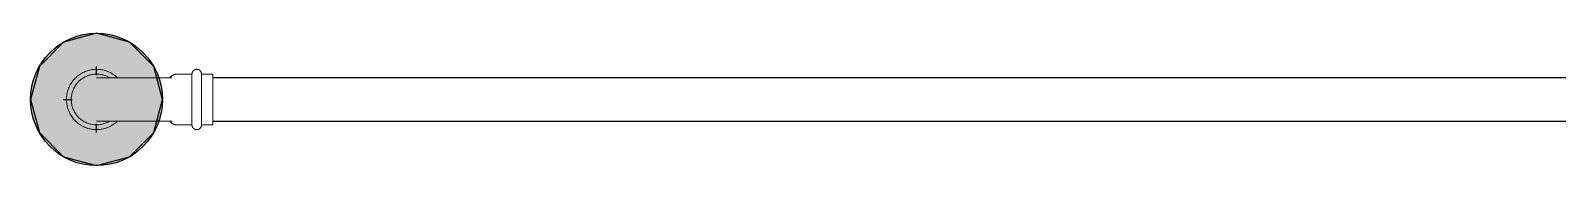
# Model space of a CAD drawing. Header units: inches. Extents: x -3327 to -1, y 8 to 1328.
# Drawn here: x -552.56 to -506.3, y 209.58 to 213.59 of the extents above; entities that cross this region are included whole.
import ezdxf

# ---------------------------------------------------------------- set-up
doc = ezdxf.new("R2010")
doc.units = ezdxf.units.IN
doc.header["$MEASUREMENT"] = 0
doc.layers.add('P-PIPE', color=3, linetype='Continuous', lineweight=9)
doc.layers.add('X - REF - FP', color=7, linetype='Continuous', true_color=0xb90000)

# ---------------------------------------------------------------- blocks, each defined once
blk = doc.blocks.new('Victaulic-VicPress316-Elbow 90-45deg Style P568_P571 - Standard-V2-SECOND LEVEL')
at = {"layer": 'P-PIPE'}
for p, q in [((-3203.704, 731.097), (-3203.704, 730.203)), ((-3202.389, 730.206), (-3202.389, 731.097)), ((-3203.813, 730.051), (-3203.813, 729.6)), ((-3202.28, 729.6), (-3202.28, 730.051)), ((-3203.046, 729.6), (-3203.813, 729.6)), ((-3203.813, 729.309), (-3203.813, 728.97)), ((-3203.046, 729.309), (-3203.813, 729.309)), ((-3202.28, 729.6), (-3203.046, 729.6)), ((-3202.28, 729.309), (-3203.046, 729.309)), ((-3202.28, 728.97), (-3202.28, 729.309)), ((-3203.813, 728.97), (-3203.046, 728.97)), ((-3203.046, 728.97), (-3202.28, 728.97))]:
    blk.add_line(p, q, dxfattribs=at)
at = {"layer": 'P-PIPE', "flags": 128}
for points in [[(-3203.046, 733.402), (-3203.083, 733.401), (-3203.119, 733.399), (-3203.155, 733.395), (-3203.191, 733.39), (-3203.227, 733.384), (-3203.263, 733.376), (-3203.298, 733.366), (-3203.333, 733.356), (-3203.367, 733.344), (-3203.401, 733.33), (-3203.434, 733.315), (-3203.467, 733.299), (-3203.499, 733.281), (-3203.53, 733.263), (-3203.561, 733.243), (-3203.591, 733.222), (-3203.619, 733.199), (-3203.647, 733.176), (-3203.674, 733.151), (-3203.7, 733.125), (-3203.725, 733.099), (-3203.749, 733.071), (-3203.772, 733.043), (-3203.793, 733.013), (-3203.813, 732.983), (-3203.833, 732.952), (-3203.85, 732.92), (-3203.867, 732.887), (-3203.882, 732.854), (-3203.896, 732.82), (-3203.909, 732.786), (-3203.92, 732.751), (-3203.93, 732.716), (-3203.938, 732.681), (-3203.945, 732.645), (-3203.95, 732.609), (-3203.954, 732.573), (-3203.957, 732.536), (-3203.958, 732.5), (-3203.958, 732.463), (-3203.956, 732.427), (-3203.953, 732.391), (-3203.948, 732.354), (-3203.942, 732.318), (-3203.934, 732.283), (-3203.925, 732.247), (-3203.915, 732.212), (-3203.903, 732.178), (-3203.89, 732.144), (-3203.875, 732.11), (-3203.859, 732.078), (-3203.842, 732.045), (-3203.824, 732.014), (-3203.804, 731.983), (-3203.783, 731.953), (-3203.761, 731.924), (-3203.738, 731.896), (-3203.714, 731.869)], [(-3202.389, 731.858), (-3202.367, 731.881), (-3202.343, 731.909), (-3202.32, 731.937), (-3202.299, 731.967), (-3202.279, 731.997), (-3202.26, 732.028), (-3202.242, 732.06), (-3202.225, 732.093), (-3202.21, 732.126), (-3202.196, 732.16), (-3202.183, 732.194), (-3202.172, 732.229), (-3202.163, 732.264), (-3202.154, 732.299), (-3202.147, 732.335), (-3202.142, 732.371), (-3202.138, 732.407), (-3202.135, 732.444), (-3202.134, 732.48), (-3202.134, 732.517), (-3202.136, 732.553), (-3202.139, 732.589), (-3202.144, 732.626), (-3202.15, 732.662), (-3202.158, 732.697), (-3202.167, 732.733), (-3202.177, 732.768), (-3202.189, 732.802), (-3202.202, 732.836), (-3202.217, 732.87), (-3202.233, 732.902), (-3202.25, 732.935), (-3202.268, 732.966), (-3202.288, 732.997), (-3202.309, 733.027), (-3202.331, 733.056), (-3202.354, 733.084), (-3202.378, 733.111), (-3202.404, 733.137), (-3202.43, 733.163), (-3202.457, 733.187), (-3202.486, 733.21), (-3202.515, 733.231), (-3202.545, 733.252), (-3202.576, 733.271), (-3202.608, 733.29), (-3202.64, 733.307), (-3202.673, 733.322), (-3202.706, 733.336), (-3202.741, 733.349), (-3202.775, 733.361), (-3202.81, 733.371), (-3202.846, 733.38), (-3202.881, 733.387), (-3202.917, 733.393), (-3202.954, 733.397), (-3202.99, 733.4), (-3203.026, 733.402), (-3203.046, 733.402)], [(-3203.046, 733.257), (-3203.077, 733.256), (-3203.107, 733.254), (-3203.138, 733.251), (-3203.168, 733.247), (-3203.198, 733.241), (-3203.228, 733.235), (-3203.258, 733.227), (-3203.287, 733.218), (-3203.316, 733.207), (-3203.345, 733.196), (-3203.373, 733.183), (-3203.4, 733.17), (-3203.427, 733.155), (-3203.453, 733.139), (-3203.479, 733.123), (-3203.504, 733.105), (-3203.528, 733.086), (-3203.551, 733.066), (-3203.574, 733.046), (-3203.596, 733.024), (-3203.617, 733.002), (-3203.637, 732.978), (-3203.656, 732.954), (-3203.674, 732.93), (-3203.691, 732.904), (-3203.707, 732.878), (-3203.722, 732.851), (-3203.736, 732.824), (-3203.749, 732.796), (-3203.76, 732.768), (-3203.771, 732.739), (-3203.78, 732.71), (-3203.789, 732.68), (-3203.796, 732.65), (-3203.801, 732.62), (-3203.806, 732.59), (-3203.809, 732.559), (-3203.812, 732.529), (-3203.812, 732.498), (-3203.812, 732.468), (-3203.811, 732.437), (-3203.808, 732.406), (-3203.804, 732.376), (-3203.799, 732.346), (-3203.792, 732.316), (-3203.785, 732.286), (-3203.776, 732.257), (-3203.766, 732.228), (-3203.755, 732.199), (-3203.743, 732.171), (-3203.73, 732.143), (-3203.715, 732.116), (-3203.704, 732.096)], [(-3202.385, 732.102), (-3202.37, 732.129), (-3202.356, 732.156), (-3202.343, 732.184), (-3202.332, 732.212), (-3202.321, 732.241), (-3202.312, 732.27), (-3202.304, 732.3), (-3202.297, 732.33), (-3202.291, 732.36), (-3202.286, 732.39), (-3202.283, 732.421), (-3202.281, 732.451), (-3202.28, 732.482), (-3202.28, 732.512), (-3202.281, 732.543), (-3202.284, 732.574), (-3202.288, 732.604), (-3202.293, 732.634), (-3202.3, 732.664), (-3202.307, 732.694), (-3202.316, 732.723), (-3202.326, 732.752), (-3202.337, 732.781), (-3202.349, 732.809), (-3202.362, 732.837), (-3202.377, 732.864), (-3202.392, 732.89), (-3202.409, 732.916), (-3202.426, 732.941), (-3202.445, 732.966), (-3202.464, 732.989), (-3202.485, 733.012), (-3202.506, 733.034), (-3202.528, 733.055), (-3202.551, 733.075), (-3202.575, 733.095), (-3202.6, 733.113), (-3202.625, 733.13), (-3202.651, 733.147), (-3202.677, 733.162), (-3202.705, 733.176), (-3202.732, 733.189), (-3202.761, 733.201), (-3202.789, 733.212), (-3202.818, 733.222), (-3202.848, 733.23), (-3202.878, 733.238), (-3202.908, 733.244), (-3202.938, 733.249), (-3202.968, 733.253), (-3202.999, 733.255), (-3203.029, 733.256), (-3203.046, 733.257)], [(-3203.704, 732.49), (-3203.704, 732.489), (-3203.704, 732.486), (-3203.704, 732.48), (-3203.704, 732.472), (-3203.704, 732.462), (-3203.704, 732.45), (-3203.704, 732.436), (-3203.704, 732.419), (-3203.704, 732.401), (-3203.704, 732.38), (-3203.704, 732.357), (-3203.704, 732.333), (-3203.704, 732.306), (-3203.704, 732.277), (-3203.704, 732.247), (-3203.704, 732.214), (-3203.704, 732.18), (-3203.704, 732.144), (-3203.704, 732.107), (-3203.704, 732.068), (-3203.704, 732.027), (-3203.704, 731.985), (-3203.704, 731.941), (-3203.704, 731.896), (-3203.704, 731.85), (-3203.704, 731.802), (-3203.704, 731.754), (-3203.704, 731.704), (-3203.704, 731.653), (-3203.704, 731.602), (-3203.704, 731.549), (-3203.704, 731.496), (-3203.704, 731.443), (-3203.704, 731.388), (-3203.704, 731.334), (-3203.704, 731.279), (-3203.704, 731.223), (-3203.704, 731.168), (-3203.704, 731.112), (-3203.704, 731.097)], [(-3202.389, 731.097), (-3202.389, 731.153), (-3202.389, 731.208), (-3202.389, 731.264), (-3202.389, 731.319), (-3202.389, 731.374), (-3202.389, 731.428), (-3202.389, 731.482), (-3202.389, 731.535), (-3202.389, 731.588), (-3202.389, 731.639), (-3202.389, 731.69), (-3202.389, 731.74), (-3202.389, 731.789), (-3202.389, 731.837), (-3202.389, 731.884), (-3202.389, 731.929), (-3202.389, 731.973), (-3202.389, 732.016), (-3202.389, 732.057), (-3202.389, 732.096), (-3202.389, 732.134), (-3202.389, 732.171), (-3202.389, 732.205), (-3202.389, 732.238), (-3202.389, 732.269), (-3202.389, 732.298), (-3202.389, 732.326), (-3202.389, 732.351), (-3202.389, 732.374), (-3202.389, 732.395), (-3202.389, 732.414), (-3202.389, 732.432), (-3202.389, 732.446), (-3202.389, 732.459), (-3202.389, 732.47), (-3202.389, 732.478), (-3202.389, 732.484), (-3202.389, 732.488), (-3202.389, 732.49), (-3202.389, 732.49)], [(-3203.813, 730.051), (-3203.812, 730.062), (-3203.812, 730.073), (-3203.811, 730.084), (-3203.809, 730.094), (-3203.807, 730.105), (-3203.805, 730.116), (-3203.802, 730.126), (-3203.799, 730.137), (-3203.795, 730.147), (-3203.791, 730.157), (-3203.787, 730.167), (-3203.782, 730.177), (-3203.777, 730.186), (-3203.771, 730.196), (-3203.765, 730.205), (-3203.759, 730.214), (-3203.752, 730.222), (-3203.745, 730.231), (-3203.738, 730.239), (-3203.73, 730.246), (-3203.722, 730.254), (-3203.714, 730.261), (-3203.705, 730.268), (-3203.704, 730.269)], [(-3202.389, 730.269), (-3202.38, 730.262), (-3202.372, 730.255), (-3202.364, 730.248), (-3202.356, 730.24), (-3202.348, 730.232), (-3202.341, 730.224), (-3202.335, 730.215), (-3202.328, 730.207), (-3202.322, 730.197), (-3202.317, 730.188), (-3202.311, 730.179), (-3202.306, 730.169), (-3202.302, 730.159), (-3202.298, 730.149), (-3202.294, 730.139), (-3202.291, 730.128), (-3202.288, 730.118), (-3202.285, 730.107), (-3202.283, 730.096), (-3202.282, 730.086), (-3202.281, 730.075), (-3202.28, 730.064), (-3202.28, 730.053), (-3202.28, 730.051)], [(-3203.813, 729.309), (-3203.818, 729.309), (-3203.824, 729.309), (-3203.83, 729.31), (-3203.836, 729.31), (-3203.841, 729.311), (-3203.847, 729.313), (-3203.853, 729.314), (-3203.858, 729.316), (-3203.864, 729.318), (-3203.869, 729.32), (-3203.875, 729.322), (-3203.88, 729.325), (-3203.885, 729.328), (-3203.89, 729.331), (-3203.895, 729.334), (-3203.899, 729.337), (-3203.904, 729.341), (-3203.908, 729.345), (-3203.913, 729.349), (-3203.917, 729.353), (-3203.921, 729.357), (-3203.925, 729.361), (-3203.928, 729.366), (-3203.932, 729.371), (-3203.935, 729.375), (-3203.938, 729.38), (-3203.941, 729.385), (-3203.944, 729.391), (-3203.946, 729.396), (-3203.948, 729.401), (-3203.95, 729.407), (-3203.952, 729.412), (-3203.953, 729.418), (-3203.955, 729.424), (-3203.956, 729.429), (-3203.957, 729.435), (-3203.957, 729.441), (-3203.958, 729.447), (-3203.958, 729.452), (-3203.958, 729.458), (-3203.958, 729.464), (-3203.957, 729.47), (-3203.956, 729.476), (-3203.955, 729.481), (-3203.954, 729.487), (-3203.953, 729.493), (-3203.951, 729.498), (-3203.949, 729.504), (-3203.947, 729.509), (-3203.945, 729.515), (-3203.942, 729.52), (-3203.94, 729.525), (-3203.937, 729.53), (-3203.934, 729.535), (-3203.93, 729.54), (-3203.927, 729.544), (-3203.923, 729.549), (-3203.919, 729.553), (-3203.915, 729.557), (-3203.911, 729.561), (-3203.906, 729.565), (-3203.902, 729.569), (-3203.897, 729.572), (-3203.892, 729.576), (-3203.888, 729.579), (-3203.882, 729.582), (-3203.877, 729.584), (-3203.872, 729.587), (-3203.867, 729.589), (-3203.861, 729.591), (-3203.856, 729.593), (-3203.85, 729.595), (-3203.845, 729.596), (-3203.839, 729.597), (-3203.833, 729.598), (-3203.827, 729.599), (-3203.821, 729.599), (-3203.816, 729.599), (-3203.813, 729.6)], [(-3203.046, 729.6), (-3203.077, 729.6), (-3203.107, 729.6), (-3203.138, 729.6), (-3203.168, 729.6), (-3203.198, 729.6), (-3203.228, 729.6), (-3203.258, 729.6), (-3203.287, 729.6), (-3203.316, 729.6), (-3203.345, 729.6), (-3203.373, 729.6), (-3203.4, 729.6), (-3203.427, 729.6), (-3203.453, 729.6), (-3203.479, 729.6), (-3203.504, 729.6), (-3203.528, 729.6), (-3203.551, 729.6), (-3203.574, 729.6), (-3203.596, 729.6), (-3203.617, 729.6), (-3203.637, 729.6), (-3203.656, 729.6), (-3203.674, 729.6), (-3203.691, 729.6), (-3203.707, 729.6), (-3203.722, 729.6), (-3203.736, 729.6), (-3203.749, 729.6), (-3203.76, 729.6), (-3203.771, 729.6), (-3203.78, 729.6), (-3203.789, 729.6), (-3203.796, 729.6), (-3203.801, 729.6), (-3203.806, 729.6), (-3203.809, 729.6), (-3203.812, 729.6), (-3203.812, 729.6), (-3203.813, 729.6)], [(-3203.813, 729.6), (-3203.812, 729.6), (-3203.81, 729.6), (-3203.807, 729.6), (-3203.803, 729.6), (-3203.797, 729.6), (-3203.791, 729.6), (-3203.783, 729.6), (-3203.774, 729.6)], [(-3203.771, 729.309), (-3203.78, 729.309), (-3203.789, 729.309), (-3203.796, 729.309), (-3203.801, 729.309), (-3203.806, 729.309), (-3203.809, 729.309), (-3203.812, 729.309), (-3203.812, 729.309), (-3203.813, 729.309)], [(-3203.813, 729.309), (-3203.812, 729.309), (-3203.81, 729.309), (-3203.807, 729.309), (-3203.803, 729.309), (-3203.797, 729.309), (-3203.791, 729.309), (-3203.783, 729.309), (-3203.774, 729.309), (-3203.763, 729.309), (-3203.752, 729.309), (-3203.74, 729.309), (-3203.726, 729.309), (-3203.711, 729.309), (-3203.695, 729.309), (-3203.679, 729.309), (-3203.661, 729.309), (-3203.642, 729.309), (-3203.622, 729.309), (-3203.602, 729.309), (-3203.58, 729.309), (-3203.558, 729.309), (-3203.534, 729.309), (-3203.51, 729.309), (-3203.486, 729.309), (-3203.46, 729.309), (-3203.434, 729.309), (-3203.407, 729.309), (-3203.38, 729.309), (-3203.352, 729.309), (-3203.324, 729.309), (-3203.295, 729.309), (-3203.266, 729.309), (-3203.236, 729.309), (-3203.206, 729.309), (-3203.176, 729.309), (-3203.146, 729.309), (-3203.116, 729.309), (-3203.085, 729.309), (-3203.054, 729.309), (-3203.046, 729.309)], [(-3202.28, 729.6), (-3202.28, 729.6), (-3202.282, 729.6), (-3202.285, 729.6), (-3202.289, 729.6), (-3202.295, 729.6), (-3202.302, 729.6), (-3202.309, 729.6), (-3202.318, 729.6), (-3202.329, 729.6), (-3202.34, 729.6), (-3202.353, 729.6), (-3202.366, 729.6), (-3202.381, 729.6), (-3202.397, 729.6), (-3202.413, 729.6), (-3202.431, 729.6), (-3202.45, 729.6), (-3202.47, 729.6), (-3202.49, 729.6), (-3202.512, 729.6), (-3202.534, 729.6), (-3202.558, 729.6), (-3202.582, 729.6), (-3202.606, 729.6), (-3202.632, 729.6), (-3202.658, 729.6), (-3202.685, 729.6), (-3202.712, 729.6), (-3202.74, 729.6), (-3202.768, 729.6), (-3202.797, 729.6), (-3202.826, 729.6), (-3202.856, 729.6), (-3202.886, 729.6), (-3202.916, 729.6), (-3202.946, 729.6), (-3202.977, 729.6), (-3203.007, 729.6), (-3203.038, 729.6), (-3203.046, 729.6)], [(-3203.046, 729.309), (-3203.015, 729.309), (-3202.985, 729.309), (-3202.954, 729.309), (-3202.924, 729.309), (-3202.894, 729.309), (-3202.864, 729.309), (-3202.834, 729.309), (-3202.805, 729.309), (-3202.776, 729.309), (-3202.748, 729.309), (-3202.72, 729.309), (-3202.692, 729.309), (-3202.665, 729.309), (-3202.639, 729.309), (-3202.613, 729.309), (-3202.588, 729.309), (-3202.564, 729.309), (-3202.541, 729.309), (-3202.518, 729.309), (-3202.496, 729.309), (-3202.475, 729.309), (-3202.455, 729.309), (-3202.436, 729.309), (-3202.418, 729.309), (-3202.401, 729.309), (-3202.385, 729.309), (-3202.37, 729.309), (-3202.356, 729.309), (-3202.343, 729.309), (-3202.332, 729.309), (-3202.321, 729.309), (-3202.312, 729.309), (-3202.304, 729.309), (-3202.297, 729.309), (-3202.291, 729.309), (-3202.286, 729.309), (-3202.283, 729.309), (-3202.281, 729.309), (-3202.28, 729.309), (-3202.28, 729.309)], [(-3202.321, 729.6), (-3202.312, 729.6), (-3202.304, 729.6), (-3202.297, 729.6), (-3202.291, 729.6), (-3202.286, 729.6), (-3202.283, 729.6), (-3202.281, 729.6), (-3202.28, 729.6), (-3202.28, 729.6)], [(-3202.28, 729.309), (-3202.28, 729.309), (-3202.282, 729.309), (-3202.285, 729.309), (-3202.289, 729.309), (-3202.295, 729.309), (-3202.302, 729.309), (-3202.309, 729.309), (-3202.318, 729.309)], [(-3202.28, 729.6), (-3202.274, 729.599), (-3202.268, 729.599), (-3202.262, 729.598), (-3202.256, 729.598), (-3202.251, 729.597), (-3202.245, 729.595), (-3202.239, 729.594), (-3202.234, 729.592), (-3202.228, 729.59), (-3202.223, 729.588), (-3202.218, 729.586), (-3202.212, 729.583), (-3202.207, 729.58), (-3202.202, 729.577), (-3202.197, 729.574), (-3202.193, 729.571), (-3202.188, 729.567), (-3202.184, 729.563), (-3202.179, 729.559), (-3202.175, 729.555), (-3202.171, 729.551), (-3202.167, 729.547), (-3202.164, 729.542), (-3202.16, 729.537), (-3202.157, 729.533), (-3202.154, 729.528), (-3202.151, 729.523), (-3202.149, 729.517), (-3202.146, 729.512), (-3202.144, 729.507), (-3202.142, 729.501), (-3202.14, 729.496), (-3202.139, 729.49), (-3202.137, 729.484), (-3202.136, 729.479), (-3202.135, 729.473), (-3202.135, 729.467), (-3202.134, 729.461), (-3202.134, 729.456), (-3202.134, 729.45), (-3202.134, 729.444), (-3202.135, 729.438), (-3202.136, 729.432), (-3202.137, 729.427), (-3202.138, 729.421), (-3202.139, 729.415), (-3202.141, 729.41), (-3202.143, 729.404), (-3202.145, 729.399), (-3202.147, 729.393), (-3202.15, 729.388), (-3202.152, 729.383), (-3202.155, 729.378), (-3202.159, 729.373), (-3202.162, 729.368), (-3202.165, 729.364), (-3202.169, 729.359), (-3202.173, 729.355), (-3202.177, 729.351), (-3202.181, 729.347), (-3202.186, 729.343), (-3202.19, 729.339), (-3202.195, 729.336), (-3202.2, 729.332), (-3202.205, 729.329), (-3202.21, 729.326), (-3202.215, 729.324), (-3202.22, 729.321), (-3202.225, 729.319), (-3202.231, 729.317), (-3202.236, 729.315), (-3202.242, 729.313), (-3202.248, 729.312), (-3202.253, 729.311), (-3202.259, 729.31), (-3202.265, 729.309), (-3202.271, 729.309), (-3202.276, 729.309), (-3202.28, 729.309)]]:
    blk.add_lwpolyline(points, dxfattribs=at)

msp = doc.modelspace()

# ---------------------------------------------------------------- hatches: boundary and pattern name
at = {"layer": 'X - REF - FP'}
msp.add_hatch(color=256, dxfattribs=at).paths.add_polyline_path([(-550.561, 209.585), (-549.561, 209.852), (-548.829, 210.585), (-548.561, 211.585), (-548.829, 212.585), (-549.561, 213.317), (-550.561, 213.585), (-551.561, 213.317), (-552.293, 212.585), (-552.561, 211.585), (-552.293, 210.585), (-551.561, 209.852)], flags=0)
h = msp.add_hatch(color=256, dxfattribs=at)
edge = h.paths.add_edge_path(flags=0)
edge.add_arc((-550.561, 211.585), 2, 0, 360)

# ---------------------------------------------------------------- linework, layer by layer
for p, q in [((-551.561, 213.317), (-552.293, 212.585)), ((-550.561, 213.585), (-551.561, 213.317)), ((-549.561, 213.317), (-550.561, 213.585)), ((-548.829, 212.585), (-549.561, 213.317)), ((-552.293, 212.585), (-552.561, 211.585)), ((-550.561, 212.32), (-550.561, 212.585)), ((-548.561, 211.585), (-548.829, 212.585)), ((-505.954, 212.242), (-547.041, 212.242)), ((-552.561, 211.585), (-552.293, 210.585)), ((-551.561, 211.585), (-551.299, 211.585)), ((-548.829, 210.585), (-548.561, 211.585)), ((-552.293, 210.585), (-551.561, 209.852)), ((-550.561, 210.585), (-550.561, 210.849)), ((-549.561, 209.852), (-548.829, 210.585)), ((-547.041, 210.927), (-505.954, 210.927)), ((-551.561, 209.852), (-550.561, 209.585)), ((-550.561, 209.585), (-549.561, 209.852))]:
    msp.add_line(p, q, dxfattribs=at)
msp.add_circle((-550.561, 211.585), 2, dxfattribs=at)

# ---------------------------------------------------------------- block references
at = {"layer": 'X - REF - FP', "rotation": 90}
msp.add_blockref('Victaulic-VicPress316-Elbow 90-45deg Style P568_P571 - Standard-V2-SECOND LEVEL', (181.929, 3414.631), dxfattribs=at)

doc.saveas('drawing.dxf')
